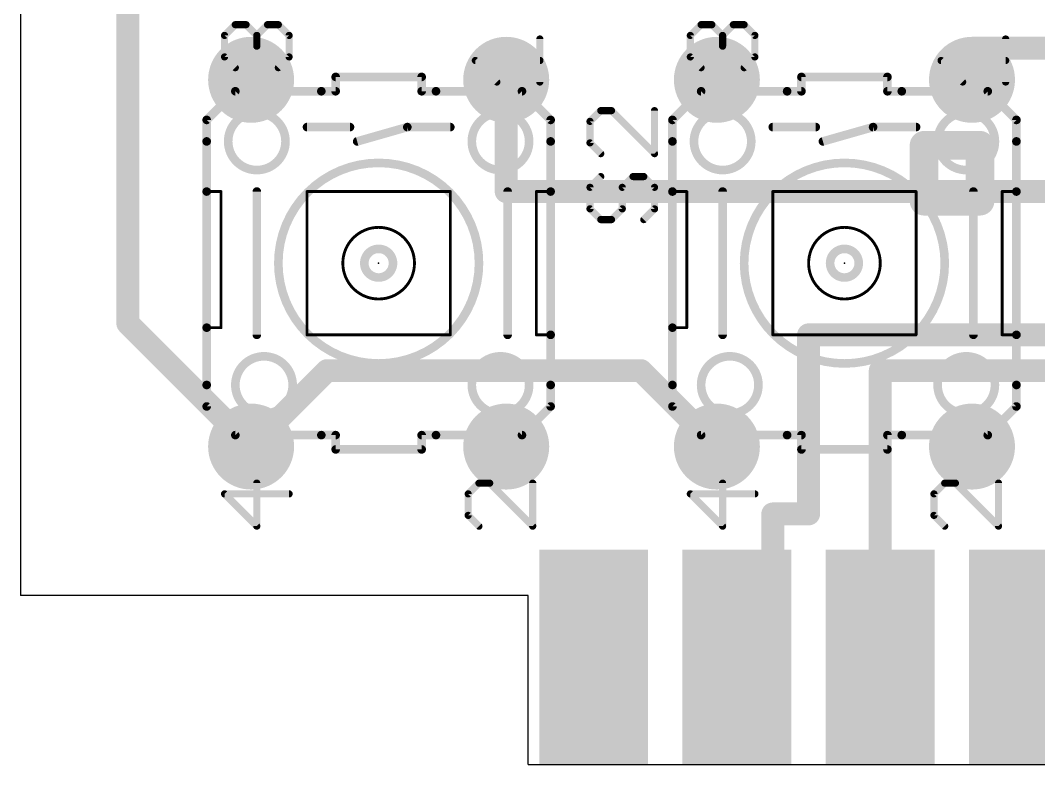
# Model space of a CAD drawing. Extents: x 0 to 67, y 0 to 26.
# Drawn here: x 0 to 18.05, y 0 to 13.2 of the extents above; entities that cross this region are included whole.
import ezdxf

# ---------------------------------------------------------------- set-up
doc = ezdxf.new("R2010")
doc.units = 0
for name, color, linetype in [('1', 22, 'CONTINUOUS'), ('17', 82, 'CONTINUOUS'), ('20', 7, 'CONTINUOUS'), ('21', 253, 'CONTINUOUS'), ('22', 253, 'CONTINUOUS'), ('23', 7, 'CONTINUOUS'), ('25', 253, 'CONTINUOUS'), ('51', 253, 'CONTINUOUS')]:
    doc.layers.add(name, color=color, linetype=linetype)

# ---------------------------------------------------------------- blocks, each defined once
blk = doc.blocks.new('ROUNDP')
at = {"const_width": 0.5}
blk.add_lwpolyline([(0, -0.25, 1), (0, 0.25, 1), (0, -0.25)], format="xyb", dxfattribs=at)
blk = doc.blocks.new('RECT')
blk.add_solid([(-0.5, -0.5), (0.5, -0.5), (-0.5, 0.5), (0.5, 0.5)])

msp = doc.modelspace()

# ---------------------------------------------------------------- linework, layer by layer
at = {"layer": '1', "const_width": 0.4064}
for points in [[(1.905, 18.8468), (1.905, 7.8232)], [(19.685, 12.7), (16.8656, 12.7)], [(16.8656, 12.7), (16.8656, 12.1412)], [(8.6106, 10.16), (8.6106, 12.1412)], [(18.415, 10.16), (8.6106, 10.16)], [(1.905, 7.8232), (4.0894, 5.6388)], [(19.05, 7.62), (13.97, 7.62)], [(13.97, 7.62), (13.97, 4.445)], [(5.4356, 6.985), (4.0894, 5.6388)], [(10.9982, 6.985), (5.4356, 6.985)], [(12.3444, 5.6388), (10.9982, 6.985)], [(19.685, 6.985), (15.24, 6.985)], [(15.24, 6.985), (15.24, 1.905)], [(13.97, 4.445), (13.335, 4.445)], [(13.335, 4.445), (13.335, 1.905)], [(13.335, 1.905), (12.7, 1.905)], [(18.415, 1.905), (17.78, 1.905)]]:
    msp.add_lwpolyline(points, dxfattribs=at)
at = {"layer": '1', "const_width": 0.2032}
for points in [[(16.8656, 12.8016, 1), (16.8656, 12.5984)], [(16.9672, 12.7, 1), (16.764, 12.7)], [(8.7122, 12.1412, 1), (8.509, 12.1412)], [(16.764, 12.1412, 1), (16.9672, 12.1412)], [(8.6106, 10.2616, 1), (8.6106, 10.0584)], [(8.509, 10.16, 1), (8.7122, 10.16)], [(1.9768, 7.895, 1), (1.8332, 7.7514)], [(1.8034, 7.8232, 1), (2.0066, 7.8232)], [(13.97, 7.7216, 1), (13.97, 7.5184)], [(14.0716, 7.62, 1), (13.8684, 7.62)], [(5.4356, 7.0866, 1), (5.4356, 6.8834)], [(5.5074, 6.9132, 1), (5.3638, 7.0568)], [(11.07, 7.0568, 1), (10.9264, 6.9132)], [(10.9982, 6.8834, 1), (10.9982, 7.0866)], [(15.24, 7.0866, 1), (15.24, 6.8834)], [(15.3416, 6.985, 1), (15.1384, 6.985)], [(4.0176, 5.7106, 1), (4.1612, 5.567)], [(4.0176, 5.567, 1), (4.1612, 5.7106)], [(12.2726, 5.567, 1), (12.4162, 5.7106)], [(13.335, 4.5466, 1), (13.335, 4.3434)], [(13.4366, 4.445, 1), (13.2334, 4.445)], [(13.8684, 4.445, 1), (14.0716, 4.445)], [(13.97, 4.3434, 1), (13.97, 4.5466)], [(12.7, 2.0066, 1), (12.7, 1.8034)], [(13.2334, 1.905, 1), (13.4366, 1.905)], [(13.335, 1.8034, 1), (13.335, 2.0066)], [(15.1384, 1.905, 1), (15.3416, 1.905)], [(17.78, 2.0066, 1), (17.78, 1.8034)]]:
    msp.add_lwpolyline(points, format="xyb", dxfattribs=at)
at = {"layer": '20'}
for p, q in [((0, 26), (0, 3)), ((9, 3), (0, 3)), ((9, 0), (9, 3)), ((9, 0), (52, 0))]:
    msp.add_line(p, q, dxfattribs=at)
at = {"layer": '21'}
for points, const_width in [([(7.112, 12.192), (5.588, 12.192)], 0.1524), ([(5.588, 11.938), (5.588, 12.192)], 0.1524), ([(7.112, 12.192), (7.112, 11.938)], 0.1524), ([(15.367, 12.192), (13.843, 12.192)], 0.1524), ([(13.843, 11.938), (13.843, 12.192)], 0.1524), ([(15.367, 12.192), (15.367, 11.938)], 0.1524), ([(5.588, 11.938), (5.334, 11.938)], 0.1524), ([(7.112, 11.938), (7.366, 11.938)], 0.1524), ([(13.843, 11.938), (13.589, 11.938)], 0.1524), ([(15.367, 11.938), (15.621, 11.938)], 0.1524), ([(3.302, 11.049), (3.302, 10.16)], 0.1524), ([(9.398, 10.16), (9.398, 11.049)], 0.1524), ([(11.557, 11.049), (11.557, 10.16)], 0.1524), ([(17.653, 10.16), (17.653, 11.049)], 0.1524), ([(3.302, 10.16), (3.302, 7.747)], 0.1524), ([(3.556, 10.16), (3.302, 10.16)], 0.0508), ([(3.556, 7.747), (3.556, 10.16)], 0.0508), ([(9.398, 10.16), (9.144, 10.16)], 0.0508), ([(9.144, 7.62), (9.144, 10.16)], 0.0508), ([(9.398, 7.62), (9.398, 10.16)], 0.1524), ([(11.557, 10.16), (11.557, 7.747)], 0.1524), ([(11.811, 10.16), (11.557, 10.16)], 0.0508), ([(11.811, 7.747), (11.811, 10.16)], 0.0508), ([(17.653, 10.16), (17.399, 10.16)], 0.0508), ([(17.399, 7.62), (17.399, 10.16)], 0.0508), ([(17.653, 7.62), (17.653, 10.16)], 0.1524), ([(3.302, 7.747), (3.302, 6.731)], 0.1524), ([(3.556, 7.747), (3.302, 7.747)], 0.0508), ([(11.557, 7.747), (11.557, 6.731)], 0.1524), ([(11.811, 7.747), (11.557, 7.747)], 0.0508), ([(9.144, 7.62), (9.398, 7.62)], 0.0508), ([(9.398, 6.731), (9.398, 7.62)], 0.1524), ([(17.399, 7.62), (17.653, 7.62)], 0.0508), ([(17.653, 6.731), (17.653, 7.62)], 0.1524), ([(5.588, 5.842), (5.334, 5.842)], 0.1524), ([(5.588, 5.588), (5.588, 5.842)], 0.1524), ([(7.112, 5.842), (7.112, 5.588)], 0.1524), ([(7.112, 5.842), (7.366, 5.842)], 0.1524), ([(13.843, 5.842), (13.589, 5.842)], 0.1524), ([(13.843, 5.588), (13.843, 5.842)], 0.1524), ([(15.367, 5.842), (15.367, 5.588)], 0.1524), ([(15.367, 5.842), (15.621, 5.842)], 0.1524), ([(5.588, 5.588), (7.112, 5.588)], 0.1524), ([(13.843, 5.588), (15.367, 5.588)], 0.1524)]:
    msp.add_lwpolyline(points, dxfattribs=dict(at, const_width=const_width))
for points, const_width in [([(5.588, 12.2301, 1), (5.588, 12.1539)], 0.0762), ([(5.6261, 12.192, 1), (5.5499, 12.192)], 0.0762), ([(7.1501, 12.192, 1), (7.0739, 12.192)], 0.0762), ([(7.112, 12.1539, 1), (7.112, 12.2301)], 0.0762), ([(13.843, 12.2301, 1), (13.843, 12.1539)], 0.0762), ([(13.8811, 12.192, 1), (13.8049, 12.192)], 0.0762), ([(15.4051, 12.192, 1), (15.3289, 12.192)], 0.0762), ([(15.367, 12.1539, 1), (15.367, 12.2301)], 0.0762), ([(5.334, 11.9761, 1), (5.334, 11.8999)], 0.0762), ([(5.5499, 11.938, 1), (5.6261, 11.938)], 0.0762), ([(5.588, 11.8999, 1), (5.588, 11.9761)], 0.0762), ([(7.112, 11.9761, 1), (7.112, 11.8999)], 0.0762), ([(7.0739, 11.938, 1), (7.1501, 11.938)], 0.0762), ([(7.366, 11.8999, 1), (7.366, 11.9761)], 0.0762), ([(13.589, 11.9761, 1), (13.589, 11.8999)], 0.0762), ([(13.8049, 11.938, 1), (13.8811, 11.938)], 0.0762), ([(13.843, 11.8999, 1), (13.843, 11.9761)], 0.0762), ([(15.367, 11.9761, 1), (15.367, 11.8999)], 0.0762), ([(15.3289, 11.938, 1), (15.4051, 11.938)], 0.0762), ([(15.621, 11.8999, 1), (15.621, 11.9761)], 0.0762), ([(3.3401, 11.049, 1), (3.2639, 11.049)], 0.0762), ([(9.4361, 11.049, 1), (9.3599, 11.049)], 0.0762), ([(11.5951, 11.049, 1), (11.5189, 11.049)], 0.0762), ([(17.6911, 11.049, 1), (17.6149, 11.049)], 0.0762), ([(6.35, 7.112, 1), (6.35, 10.668, 1), (6.35, 7.112)], 0.1524), ([(14.605, 7.112, 1), (14.605, 10.668, 1), (14.605, 7.112)], 0.1524), ([(3.3401, 10.16, 1), (3.2639, 10.16)], 0.0762), ([(3.2639, 10.16, 1), (3.3401, 10.16)], 0.0762), ([(3.302, 10.1727, 1), (3.302, 10.1473)], 0.0254), ([(3.5687, 10.16, 1), (3.5433, 10.16)], 0.0254), ([(3.556, 10.1473, 1), (3.556, 10.1727)], 0.0254), ([(9.144, 10.1727, 1), (9.144, 10.1473)], 0.0254), ([(9.1567, 10.16, 1), (9.1313, 10.16)], 0.0254), ([(9.4361, 10.16, 1), (9.3599, 10.16)], 0.0762), ([(9.3599, 10.16, 1), (9.4361, 10.16)], 0.0762), ([(9.398, 10.1473, 1), (9.398, 10.1727)], 0.0254), ([(11.5951, 10.16, 1), (11.5189, 10.16)], 0.0762), ([(11.5189, 10.16, 1), (11.5951, 10.16)], 0.0762), ([(11.557, 10.1727, 1), (11.557, 10.1473)], 0.0254), ([(11.8237, 10.16, 1), (11.7983, 10.16)], 0.0254), ([(11.811, 10.1473, 1), (11.811, 10.1727)], 0.0254), ([(17.399, 10.1727, 1), (17.399, 10.1473)], 0.0254), ([(17.4117, 10.16, 1), (17.3863, 10.16)], 0.0254), ([(17.6911, 10.16, 1), (17.6149, 10.16)], 0.0762), ([(17.6149, 10.16, 1), (17.6911, 10.16)], 0.0762), ([(17.653, 10.1473, 1), (17.653, 10.1727)], 0.0254), ([(6.35, 8.636, 1), (6.35, 9.144, 1), (6.35, 8.636)], 0.1524), ([(14.605, 8.636, 1), (14.605, 9.144, 1), (14.605, 8.636)], 0.1524), ([(3.3401, 7.747, 1), (3.2639, 7.747)], 0.0762), ([(3.2639, 7.747, 1), (3.3401, 7.747)], 0.0762), ([(3.302, 7.7597, 1), (3.302, 7.7343)], 0.0254), ([(3.556, 7.7343, 1), (3.556, 7.7597)], 0.0254), ([(11.5951, 7.747, 1), (11.5189, 7.747)], 0.0762), ([(11.5189, 7.747, 1), (11.5951, 7.747)], 0.0762), ([(11.557, 7.7597, 1), (11.557, 7.7343)], 0.0254), ([(11.811, 7.7343, 1), (11.811, 7.7597)], 0.0254), ([(3.5433, 7.747, 1), (3.5687, 7.747)], 0.0254), ([(9.144, 7.6327, 1), (9.144, 7.6073)], 0.0254), ([(9.1313, 7.62, 1), (9.1567, 7.62)], 0.0254), ([(9.4361, 7.62, 1), (9.3599, 7.62)], 0.0762), ([(9.3599, 7.62, 1), (9.4361, 7.62)], 0.0762), ([(9.398, 7.6073, 1), (9.398, 7.6327)], 0.0254), ([(11.7983, 7.747, 1), (11.8237, 7.747)], 0.0254), ([(17.399, 7.6327, 1), (17.399, 7.6073)], 0.0254), ([(17.3863, 7.62, 1), (17.4117, 7.62)], 0.0254), ([(17.6911, 7.62, 1), (17.6149, 7.62)], 0.0762), ([(17.6149, 7.62, 1), (17.6911, 7.62)], 0.0762), ([(17.653, 7.6073, 1), (17.653, 7.6327)], 0.0254), ([(3.2639, 6.731, 1), (3.3401, 6.731)], 0.0762), ([(9.3599, 6.731, 1), (9.4361, 6.731)], 0.0762), ([(11.5189, 6.731, 1), (11.5951, 6.731)], 0.0762), ([(17.6149, 6.731, 1), (17.6911, 6.731)], 0.0762), ([(5.334, 5.8801, 1), (5.334, 5.8039)], 0.0762), ([(5.6261, 5.842, 1), (5.5499, 5.842)], 0.0762), ([(5.588, 5.8039, 1), (5.588, 5.8801)], 0.0762), ([(7.1501, 5.842, 1), (7.0739, 5.842)], 0.0762), ([(7.112, 5.8801, 1), (7.112, 5.8039)], 0.0762), ([(7.366, 5.8039, 1), (7.366, 5.8801)], 0.0762), ([(13.589, 5.8801, 1), (13.589, 5.8039)], 0.0762), ([(13.8811, 5.842, 1), (13.8049, 5.842)], 0.0762), ([(13.843, 5.8039, 1), (13.843, 5.8801)], 0.0762), ([(15.4051, 5.842, 1), (15.3289, 5.842)], 0.0762), ([(15.367, 5.8801, 1), (15.367, 5.8039)], 0.0762), ([(15.621, 5.8039, 1), (15.621, 5.8801)], 0.0762), ([(5.588, 5.6261, 1), (5.588, 5.5499)], 0.0762), ([(5.5499, 5.588, 1), (5.6261, 5.588)], 0.0762), ([(7.0739, 5.588, 1), (7.1501, 5.588)], 0.0762), ([(7.112, 5.5499, 1), (7.112, 5.6261)], 0.0762), ([(13.843, 5.6261, 1), (13.843, 5.5499)], 0.0762), ([(13.8049, 5.588, 1), (13.8811, 5.588)], 0.0762), ([(15.3289, 5.588, 1), (15.4051, 5.588)], 0.0762), ([(15.367, 5.5499, 1), (15.367, 5.6261)], 0.0762)]:
    msp.add_lwpolyline(points, format="xyb", dxfattribs=dict(at, const_width=const_width))
at = {"layer": '22', "const_width": 0.508}
for points in [[(17.0077, 10.9804), (16.0163, 10.9804)], [(16.0163, 10.9804), (16.0163, 9.989)], [(17.0077, 9.989), (17.0077, 10.9804)], [(16.0163, 9.989), (17.0077, 9.989)]]:
    msp.add_lwpolyline(points, dxfattribs=at)
at = {"layer": '22', "const_width": 0.254}
for points in [[(16.0163, 11.1074, 1), (16.0163, 10.8534)], [(16.1433, 10.9804, 1), (15.8893, 10.9804)], [(17.1347, 10.9804, 1), (16.8807, 10.9804)], [(17.0077, 10.8534, 1), (17.0077, 11.1074)], [(16.0163, 10.116, 1), (16.0163, 9.862)], [(15.8893, 9.989, 1), (16.1433, 9.989)], [(16.8807, 9.989, 1), (17.1347, 9.989)], [(17.0077, 9.862, 1), (17.0077, 10.116)]]:
    msp.add_lwpolyline(points, format="xyb", dxfattribs=at)
at = {"layer": '23'}
for p in [(6.35, 8.89), (14.605, 8.89)]:
    msp.add_point(p, dxfattribs=at)
at = {"layer": '25', "const_width": 0.127}
for points in [[(10.2862, 11.5948), (10.0955, 11.4041)], [(10.4769, 11.5948), (10.2862, 11.5948)], [(11.2395, 10.8321), (10.4769, 11.5948)], [(11.2395, 11.5948), (11.2395, 10.8321)], [(10.0955, 11.4041), (10.0955, 11.0228)], [(10.0955, 11.0228), (10.2862, 10.8321)], [(10.2862, 10.4254), (10.0955, 10.2347)], [(10.6675, 10.2347), (10.8582, 10.4254)], [(10.8582, 10.4254), (11.0488, 10.4254)], [(11.0488, 10.4254), (11.2395, 10.2347)], [(10.0955, 10.2347), (10.0955, 9.8534)], [(10.6675, 9.8534), (10.6675, 10.2347)], [(11.2395, 10.2347), (11.2395, 9.8534)], [(10.0955, 9.8534), (10.2862, 9.6627)], [(10.4769, 9.6627), (10.6675, 9.8534)], [(11.2395, 9.8534), (11.0488, 9.6627)], [(10.2862, 9.6627), (10.4769, 9.6627)]]:
    msp.add_lwpolyline(points, dxfattribs=at)
at = {"layer": '25', "const_width": 0.0635}
for points in [[(10.2862, 11.6265, 1), (10.2862, 11.563)], [(10.3086, 11.5723, 1), (10.2637, 11.6172)], [(10.4993, 11.6172, 1), (10.4544, 11.5723)], [(10.4769, 11.563, 1), (10.4769, 11.6265)], [(11.2713, 11.5948, 1), (11.2078, 11.5948)], [(10.1273, 11.4041, 1), (10.0638, 11.4041)], [(10.0731, 11.4265, 1), (10.118, 11.3816)], [(10.0638, 11.0228, 1), (10.1273, 11.0228)], [(10.118, 11.0452, 1), (10.0731, 11.0003)], [(10.2637, 10.8096, 1), (10.3086, 10.8546)], [(11.2078, 10.8321, 1), (11.2713, 10.8321)], [(11.217, 10.8096, 1), (11.262, 10.8546)], [(10.3086, 10.4029, 1), (10.2637, 10.4478)], [(10.8582, 10.4571, 1), (10.8582, 10.3936)], [(10.8806, 10.4029, 1), (10.8357, 10.4478)], [(11.0713, 10.4478, 1), (11.0264, 10.4029)], [(11.0488, 10.3936, 1), (11.0488, 10.4571)], [(10.1273, 10.2347, 1), (10.0638, 10.2347)], [(10.0731, 10.2571, 1), (10.118, 10.2122)], [(10.6993, 10.2347, 1), (10.6358, 10.2347)], [(10.6451, 10.2571, 1), (10.69, 10.2122)], [(11.2713, 10.2347, 1), (11.2078, 10.2347)], [(11.217, 10.2122, 1), (11.262, 10.2571)], [(10.0638, 9.8534, 1), (10.1273, 9.8534)], [(10.118, 9.8758, 1), (10.0731, 9.8309)], [(10.6358, 9.8534, 1), (10.6993, 9.8534)], [(10.69, 9.8309, 1), (10.6451, 9.8758)], [(11.2078, 9.8534, 1), (11.2713, 9.8534)], [(11.262, 9.8309, 1), (11.217, 9.8758)], [(10.2862, 9.6945, 1), (10.2862, 9.631)], [(10.2637, 9.6403, 1), (10.3086, 9.6852)], [(10.4544, 9.6852, 1), (10.4993, 9.6403)], [(10.4769, 9.631, 1), (10.4769, 9.6945)], [(11.0264, 9.6852, 1), (11.0713, 9.6403)]]:
    msp.add_lwpolyline(points, format="xyb", dxfattribs=at)
at = {"layer": '51'}
for points, const_width in [([(3.6185, 12.9281), (3.8092, 13.1188)], 0.127), ([(3.8092, 13.1188), (3.9999, 13.1188)], 0.127), ([(3.9999, 13.1188), (4.1905, 12.9281)], 0.127), ([(4.1905, 12.9281), (4.3812, 13.1188)], 0.127), ([(4.3812, 13.1188), (4.5718, 13.1188)], 0.127), ([(4.5718, 13.1188), (4.7625, 12.9281)], 0.127), ([(11.8735, 12.9281), (12.0642, 13.1188)], 0.127), ([(12.0642, 13.1188), (12.2549, 13.1188)], 0.127), ([(12.2549, 13.1188), (12.4455, 12.9281)], 0.127), ([(12.4455, 12.9281), (12.6362, 13.1188)], 0.127), ([(12.6362, 13.1188), (12.8268, 13.1188)], 0.127), ([(12.8268, 13.1188), (13.0175, 12.9281)], 0.127), ([(3.6185, 12.5468), (3.6185, 12.9281)], 0.127), ([(4.1905, 12.9281), (4.1905, 12.7374)], 0.127), ([(4.7625, 12.9281), (4.7625, 12.5468)], 0.127), ([(9.2075, 12.1021), (9.2075, 12.8648)], 0.127), ([(11.8735, 12.5468), (11.8735, 12.9281)], 0.127), ([(12.4455, 12.9281), (12.4455, 12.7374)], 0.127), ([(13.0175, 12.9281), (13.0175, 12.5468)], 0.127), ([(17.4625, 12.1021), (17.4625, 12.8648)], 0.127), ([(3.8092, 12.3561), (3.6185, 12.5468)], 0.127), ([(4.7625, 12.5468), (4.5718, 12.3561)], 0.127), ([(8.4449, 12.1021), (8.0635, 12.4834)], 0.127), ([(8.0635, 12.4834), (9.2075, 12.4834)], 0.127), ([(12.0642, 12.3561), (11.8735, 12.5468)], 0.127), ([(13.0175, 12.5468), (12.8268, 12.3561)], 0.127), ([(16.6999, 12.1021), (16.3185, 12.4834)], 0.127), ([(16.3185, 12.4834), (17.4625, 12.4834)], 0.127), ([(3.302, 11.43), (3.81, 11.938)], 0.1524), ([(3.81, 11.938), (5.334, 11.938)], 0.1524), ([(8.89, 11.938), (7.366, 11.938)], 0.1524), ([(9.398, 11.43), (8.89, 11.938)], 0.1524), ([(11.557, 11.43), (12.065, 11.938)], 0.1524), ([(12.065, 11.938), (13.589, 11.938)], 0.1524), ([(17.145, 11.938), (15.621, 11.938)], 0.1524), ([(17.653, 11.43), (17.145, 11.938)], 0.1524), ([(3.302, 11.43), (3.302, 11.049)], 0.1524), ([(5.842, 11.303), (5.08, 11.303)], 0.1524), ([(6.858, 11.303), (5.969, 11.049)], 0.1524), ([(7.62, 11.303), (6.858, 11.303)], 0.1524), ([(9.398, 11.43), (9.398, 11.049)], 0.1524), ([(11.557, 11.43), (11.557, 11.049)], 0.1524), ([(14.097, 11.303), (13.335, 11.303)], 0.1524), ([(15.113, 11.303), (14.224, 11.049)], 0.1524), ([(15.875, 11.303), (15.113, 11.303)], 0.1524), ([(17.653, 11.43), (17.653, 11.049)], 0.1524), ([(4.191, 10.16), (4.191, 7.62)], 0.1524), ([(7.62, 10.16), (5.08, 10.16)], 0.0508), ([(5.08, 7.62), (5.08, 10.16)], 0.0508), ([(7.62, 10.16), (7.62, 7.62)], 0.0508), ([(8.636, 7.62), (8.636, 10.16)], 0.1524), ([(12.446, 10.16), (12.446, 7.62)], 0.1524), ([(15.875, 10.16), (13.335, 10.16)], 0.0508), ([(13.335, 7.62), (13.335, 10.16)], 0.0508), ([(15.875, 10.16), (15.875, 7.62)], 0.0508), ([(16.891, 7.62), (16.891, 10.16)], 0.1524), ([(5.08, 7.62), (7.62, 7.62)], 0.0508), ([(13.335, 7.62), (15.875, 7.62)], 0.0508), ([(3.302, 6.35), (3.302, 6.731)], 0.1524), ([(9.398, 6.35), (9.398, 6.731)], 0.1524), ([(11.557, 6.35), (11.557, 6.731)], 0.1524), ([(17.653, 6.35), (17.653, 6.731)], 0.1524), ([(3.302, 6.35), (3.81, 5.842)], 0.1524), ([(8.89, 5.842), (9.398, 6.35)], 0.1524), ([(11.557, 6.35), (12.065, 5.842)], 0.1524), ([(17.145, 5.842), (17.653, 6.35)], 0.1524), ([(3.81, 5.842), (5.334, 5.842)], 0.1524), ([(7.366, 5.842), (8.89, 5.842)], 0.1524), ([(12.065, 5.842), (13.589, 5.842)], 0.1524), ([(15.621, 5.842), (17.145, 5.842)], 0.1524), ([(4.1905, 4.2281), (4.1905, 4.9908)], 0.127), ([(8.1272, 4.9908), (7.9365, 4.8001)], 0.127), ([(8.3178, 4.9908), (8.1272, 4.9908)], 0.127), ([(9.0805, 4.2281), (8.3178, 4.9908)], 0.127), ([(9.0805, 4.9908), (9.0805, 4.2281)], 0.127), ([(12.4455, 4.2281), (12.4455, 4.9908)], 0.127), ([(16.3822, 4.9908), (16.1915, 4.8001)], 0.127), ([(16.5729, 4.9908), (16.3822, 4.9908)], 0.127), ([(17.3355, 4.2281), (16.5729, 4.9908)], 0.127), ([(17.3355, 4.9908), (17.3355, 4.2281)], 0.127), ([(4.7625, 4.8001), (3.6185, 4.8001)], 0.127), ([(3.6185, 4.8001), (4.1905, 4.2281)], 0.127), ([(7.9365, 4.8001), (7.9365, 4.4188)], 0.127), ([(13.0175, 4.8001), (11.8735, 4.8001)], 0.127), ([(11.8735, 4.8001), (12.4455, 4.2281)], 0.127), ([(16.1915, 4.8001), (16.1915, 4.4188)], 0.127), ([(7.9365, 4.4188), (8.1272, 4.2281)], 0.127), ([(16.1915, 4.4188), (16.3822, 4.2281)], 0.127)]:
    msp.add_lwpolyline(points, dxfattribs=dict(at, const_width=const_width))
for points, const_width in [([(3.8092, 13.1505, 1), (3.8092, 13.087)], 0.0635), ([(3.8316, 13.0963, 1), (3.7867, 13.1412)], 0.0635), ([(4.0223, 13.1412, 1), (3.9774, 13.0963)], 0.0635), ([(3.9999, 13.087, 1), (3.9999, 13.1505)], 0.0635), ([(4.3812, 13.1505, 1), (4.3812, 13.087)], 0.0635), ([(4.4036, 13.0963, 1), (4.3587, 13.1412)], 0.0635), ([(4.5943, 13.1412, 1), (4.5494, 13.0963)], 0.0635), ([(4.5718, 13.087, 1), (4.5718, 13.1505)], 0.0635), ([(12.0642, 13.1505, 1), (12.0642, 13.087)], 0.0635), ([(12.0866, 13.0963, 1), (12.0417, 13.1412)], 0.0635), ([(12.2773, 13.1412, 1), (12.2324, 13.0963)], 0.0635), ([(12.2549, 13.087, 1), (12.2549, 13.1505)], 0.0635), ([(12.6362, 13.1505, 1), (12.6362, 13.087)], 0.0635), ([(12.6586, 13.0963, 1), (12.6137, 13.1412)], 0.0635), ([(12.8493, 13.1412, 1), (12.8044, 13.0963)], 0.0635), ([(12.8268, 13.087, 1), (12.8268, 13.1505)], 0.0635), ([(3.6503, 12.9281, 1), (3.5868, 12.9281)], 0.0635), ([(3.5961, 12.9505, 1), (3.641, 12.9056)], 0.0635), ([(4.2223, 12.9281, 1), (4.1588, 12.9281)], 0.0635), ([(4.1681, 12.9505, 1), (4.213, 12.9056)], 0.0635), ([(4.1681, 12.9056, 1), (4.213, 12.9505)], 0.0635), ([(4.7942, 12.9281, 1), (4.7308, 12.9281)], 0.0635), ([(4.74, 12.9056, 1), (4.785, 12.9505)], 0.0635), ([(9.2393, 12.8648, 1), (9.1757, 12.8648)], 0.0635), ([(11.9053, 12.9281, 1), (11.8418, 12.9281)], 0.0635), ([(11.8511, 12.9505, 1), (11.896, 12.9056)], 0.0635), ([(12.4773, 12.9281, 1), (12.4138, 12.9281)], 0.0635), ([(12.4231, 12.9505, 1), (12.468, 12.9056)], 0.0635), ([(12.4231, 12.9056, 1), (12.468, 12.9505)], 0.0635), ([(13.0493, 12.9281, 1), (12.9857, 12.9281)], 0.0635), ([(12.995, 12.9056, 1), (13.04, 12.9505)], 0.0635), ([(17.4943, 12.8648, 1), (17.4308, 12.8648)], 0.0635), ([(4.1588, 12.7374, 1), (4.2223, 12.7374)], 0.0635), ([(12.4138, 12.7374, 1), (12.4773, 12.7374)], 0.0635), ([(3.641, 12.5692, 1), (3.5961, 12.5243)], 0.0635), ([(3.5868, 12.5468, 1), (3.6503, 12.5468)], 0.0635), ([(4.7308, 12.5468, 1), (4.7942, 12.5468)], 0.0635), ([(4.785, 12.5243, 1), (4.74, 12.5692)], 0.0635), ([(8.0635, 12.5152, 1), (8.0635, 12.4517)], 0.0635), ([(8.086, 12.5059, 1), (8.0411, 12.461)], 0.0635), ([(9.2075, 12.4517, 1), (9.2075, 12.5152)], 0.0635), ([(11.8418, 12.5468, 1), (11.9053, 12.5468)], 0.0635), ([(11.896, 12.5692, 1), (11.8511, 12.5243)], 0.0635), ([(12.9857, 12.5468, 1), (13.0493, 12.5468)], 0.0635), ([(13.04, 12.5243, 1), (12.995, 12.5692)], 0.0635), ([(16.3185, 12.5152, 1), (16.3185, 12.4517)], 0.0635), ([(16.341, 12.5059, 1), (16.2961, 12.461)], 0.0635), ([(17.4625, 12.4517, 1), (17.4625, 12.5152)], 0.0635), ([(3.7867, 12.3337, 1), (3.8316, 12.3786)], 0.0635), ([(4.5494, 12.3786, 1), (4.5943, 12.3337)], 0.0635), ([(12.0417, 12.3337, 1), (12.0866, 12.3786)], 0.0635), ([(12.8044, 12.3786, 1), (12.8493, 12.3337)], 0.0635), ([(8.4224, 12.0797, 1), (8.4673, 12.1246)], 0.0635), ([(9.1757, 12.1021, 1), (9.2393, 12.1021)], 0.0635), ([(16.6774, 12.0797, 1), (16.7223, 12.1246)], 0.0635), ([(17.4308, 12.1021, 1), (17.4943, 12.1021)], 0.0635), ([(3.81, 11.9761, 1), (3.81, 11.8999)], 0.0762), ([(3.8369, 11.9111, 1), (3.7831, 11.9649)], 0.0762), ([(5.334, 11.8999, 1), (5.334, 11.9761)], 0.0762), ([(7.366, 11.9761, 1), (7.366, 11.8999)], 0.0762), ([(8.9169, 11.9649, 1), (8.8631, 11.9111)], 0.0762), ([(8.89, 11.8999, 1), (8.89, 11.9761)], 0.0762), ([(12.065, 11.9761, 1), (12.065, 11.8999)], 0.0762), ([(12.0919, 11.9111, 1), (12.0381, 11.9649)], 0.0762), ([(13.589, 11.8999, 1), (13.589, 11.9761)], 0.0762), ([(15.621, 11.9761, 1), (15.621, 11.8999)], 0.0762), ([(17.1719, 11.9649, 1), (17.1181, 11.9111)], 0.0762), ([(17.145, 11.8999, 1), (17.145, 11.9761)], 0.0762), ([(4.191, 10.541, 1), (4.191, 11.557, 1), (4.191, 10.541)], 0.1524), ([(8.509, 10.541, 1), (8.509, 11.557, 1), (8.509, 10.541)], 0.1524), ([(12.446, 10.541, 1), (12.446, 11.557, 1), (12.446, 10.541)], 0.1524), ([(16.764, 10.541, 1), (16.764, 11.557, 1), (16.764, 10.541)], 0.1524), ([(3.3401, 11.43, 1), (3.2639, 11.43)], 0.0762), ([(3.2751, 11.4569, 1), (3.3289, 11.4031)], 0.0762), ([(5.08, 11.3411, 1), (5.08, 11.2649)], 0.0762), ([(5.842, 11.2649, 1), (5.842, 11.3411)], 0.0762), ([(6.858, 11.3411, 1), (6.858, 11.2649)], 0.0762), ([(6.8685, 11.2664, 1), (6.8475, 11.3396)], 0.0762), ([(7.62, 11.2649, 1), (7.62, 11.3411)], 0.0762), ([(9.4361, 11.43, 1), (9.3599, 11.43)], 0.0762), ([(9.3711, 11.4031, 1), (9.4249, 11.4569)], 0.0762), ([(11.5951, 11.43, 1), (11.5189, 11.43)], 0.0762), ([(11.5301, 11.4569, 1), (11.5839, 11.4031)], 0.0762), ([(13.335, 11.3411, 1), (13.335, 11.2649)], 0.0762), ([(14.097, 11.2649, 1), (14.097, 11.3411)], 0.0762), ([(15.113, 11.3411, 1), (15.113, 11.2649)], 0.0762), ([(15.1235, 11.2664, 1), (15.1025, 11.3396)], 0.0762), ([(15.875, 11.2649, 1), (15.875, 11.3411)], 0.0762), ([(17.6911, 11.43, 1), (17.6149, 11.43)], 0.0762), ([(17.6261, 11.4031, 1), (17.6799, 11.4569)], 0.0762), ([(3.2639, 11.049, 1), (3.3401, 11.049)], 0.0762), ([(5.9585, 11.0856, 1), (5.9795, 11.0124)], 0.0762), ([(9.3599, 11.049, 1), (9.4361, 11.049)], 0.0762), ([(11.5189, 11.049, 1), (11.5951, 11.049)], 0.0762), ([(14.2135, 11.0856, 1), (14.2345, 11.0124)], 0.0762), ([(17.6149, 11.049, 1), (17.6911, 11.049)], 0.0762), ([(4.2291, 10.16, 1), (4.1529, 10.16)], 0.0762), ([(5.08, 10.1727, 1), (5.08, 10.1473)], 0.0254), ([(5.0927, 10.16, 1), (5.0673, 10.16)], 0.0254), ([(7.6327, 10.16, 1), (7.6073, 10.16)], 0.0254), ([(7.62, 10.1473, 1), (7.62, 10.1727)], 0.0254), ([(8.6741, 10.16, 1), (8.5979, 10.16)], 0.0762), ([(12.4841, 10.16, 1), (12.4079, 10.16)], 0.0762), ([(13.335, 10.1727, 1), (13.335, 10.1473)], 0.0254), ([(13.3477, 10.16, 1), (13.3223, 10.16)], 0.0254), ([(15.8877, 10.16, 1), (15.8623, 10.16)], 0.0254), ([(15.875, 10.1473, 1), (15.875, 10.1727)], 0.0254), ([(16.9291, 10.16, 1), (16.8529, 10.16)], 0.0762), ([(6.35, 8.255, 1), (6.35, 9.525, 1), (6.35, 8.255)], 0.0508), ([(14.605, 8.255, 1), (14.605, 9.525, 1), (14.605, 8.255)], 0.0508), ([(4.1529, 7.62, 1), (4.2291, 7.62)], 0.0762), ([(5.08, 7.6327, 1), (5.08, 7.6073)], 0.0254), ([(5.0673, 7.62, 1), (5.0927, 7.62)], 0.0254), ([(7.6073, 7.62, 1), (7.6327, 7.62)], 0.0254), ([(7.62, 7.6073, 1), (7.62, 7.6327)], 0.0254), ([(8.5979, 7.62, 1), (8.6741, 7.62)], 0.0762), ([(12.4079, 7.62, 1), (12.4841, 7.62)], 0.0762), ([(13.335, 7.6327, 1), (13.335, 7.6073)], 0.0254), ([(13.3223, 7.62, 1), (13.3477, 7.62)], 0.0254), ([(15.8623, 7.62, 1), (15.8877, 7.62)], 0.0254), ([(15.875, 7.6073, 1), (15.875, 7.6327)], 0.0254), ([(16.8529, 7.62, 1), (16.9291, 7.62)], 0.0762), ([(4.318, 6.223, 1), (4.318, 7.239, 1), (4.318, 6.223)], 0.1524), ([(8.509, 6.223, 1), (8.509, 7.239, 1), (8.509, 6.223)], 0.1524), ([(12.573, 6.223, 1), (12.573, 7.239, 1), (12.573, 6.223)], 0.1524), ([(16.764, 6.223, 1), (16.764, 7.239, 1), (16.764, 6.223)], 0.1524), ([(3.3401, 6.731, 1), (3.2639, 6.731)], 0.0762), ([(9.4361, 6.731, 1), (9.3599, 6.731)], 0.0762), ([(11.5951, 6.731, 1), (11.5189, 6.731)], 0.0762), ([(17.6911, 6.731, 1), (17.6149, 6.731)], 0.0762), ([(3.2639, 6.35, 1), (3.3401, 6.35)], 0.0762), ([(3.3289, 6.3769, 1), (3.2751, 6.3231)], 0.0762), ([(9.3599, 6.35, 1), (9.4361, 6.35)], 0.0762), ([(9.4249, 6.3231, 1), (9.3711, 6.3769)], 0.0762), ([(11.5189, 6.35, 1), (11.5951, 6.35)], 0.0762), ([(11.5839, 6.3769, 1), (11.5301, 6.3231)], 0.0762), ([(17.6149, 6.35, 1), (17.6911, 6.35)], 0.0762), ([(17.6799, 6.3231, 1), (17.6261, 6.3769)], 0.0762), ([(3.81, 5.8801, 1), (3.81, 5.8039)], 0.0762), ([(3.7831, 5.8151, 1), (3.8369, 5.8689)], 0.0762), ([(5.334, 5.8039, 1), (5.334, 5.8801)], 0.0762), ([(7.366, 5.8801, 1), (7.366, 5.8039)], 0.0762), ([(8.8631, 5.8689, 1), (8.9169, 5.8151)], 0.0762), ([(8.89, 5.8039, 1), (8.89, 5.8801)], 0.0762), ([(12.065, 5.8801, 1), (12.065, 5.8039)], 0.0762), ([(12.0381, 5.8151, 1), (12.0919, 5.8689)], 0.0762), ([(13.589, 5.8039, 1), (13.589, 5.8801)], 0.0762), ([(15.621, 5.8801, 1), (15.621, 5.8039)], 0.0762), ([(17.1181, 5.8689, 1), (17.1719, 5.8151)], 0.0762), ([(17.145, 5.8039, 1), (17.145, 5.8801)], 0.0762), ([(4.2223, 4.9908, 1), (4.1588, 4.9908)], 0.0635), ([(8.1272, 5.0225, 1), (8.1272, 4.959)], 0.0635), ([(8.1496, 4.9683, 1), (8.1047, 5.0132)], 0.0635), ([(8.3403, 5.0132, 1), (8.2954, 4.9683)], 0.0635), ([(8.3178, 4.959, 1), (8.3178, 5.0225)], 0.0635), ([(9.1123, 4.9908, 1), (9.0488, 4.9908)], 0.0635), ([(12.4773, 4.9908, 1), (12.4138, 4.9908)], 0.0635), ([(16.3822, 5.0225, 1), (16.3822, 4.959)], 0.0635), ([(16.4046, 4.9683, 1), (16.3597, 5.0132)], 0.0635), ([(16.5953, 5.0132, 1), (16.5504, 4.9683)], 0.0635), ([(16.5729, 4.959, 1), (16.5729, 5.0225)], 0.0635), ([(17.3672, 4.9908, 1), (17.3038, 4.9908)], 0.0635), ([(3.6185, 4.8318, 1), (3.6185, 4.7683)], 0.0635), ([(3.641, 4.8225, 1), (3.5961, 4.7776)], 0.0635), ([(4.7625, 4.7683, 1), (4.7625, 4.8318)], 0.0635), ([(7.9683, 4.8001, 1), (7.9048, 4.8001)], 0.0635), ([(7.9141, 4.8225, 1), (7.959, 4.7776)], 0.0635), ([(11.8735, 4.8318, 1), (11.8735, 4.7683)], 0.0635), ([(11.896, 4.8225, 1), (11.8511, 4.7776)], 0.0635), ([(13.0175, 4.7683, 1), (13.0175, 4.8318)], 0.0635), ([(16.2233, 4.8001, 1), (16.1598, 4.8001)], 0.0635), ([(16.1691, 4.8225, 1), (16.214, 4.7776)], 0.0635), ([(7.959, 4.4412, 1), (7.9141, 4.3963)], 0.0635), ([(7.9048, 4.4188, 1), (7.9683, 4.4188)], 0.0635), ([(16.214, 4.4412, 1), (16.1691, 4.3963)], 0.0635), ([(16.1598, 4.4188, 1), (16.2233, 4.4188)], 0.0635), ([(4.1588, 4.2281, 1), (4.2223, 4.2281)], 0.0635), ([(4.1681, 4.2057, 1), (4.213, 4.2506)], 0.0635), ([(8.1047, 4.2057, 1), (8.1496, 4.2506)], 0.0635), ([(9.0488, 4.2281, 1), (9.1123, 4.2281)], 0.0635), ([(9.058, 4.2057, 1), (9.103, 4.2506)], 0.0635), ([(12.4138, 4.2281, 1), (12.4773, 4.2281)], 0.0635), ([(12.4231, 4.2057, 1), (12.468, 4.2506)], 0.0635), ([(16.3597, 4.2057, 1), (16.4046, 4.2506)], 0.0635), ([(17.3038, 4.2281, 1), (17.3672, 4.2281)], 0.0635), ([(17.313, 4.2057, 1), (17.358, 4.2506)], 0.0635)]:
    msp.add_lwpolyline(points, format="xyb", dxfattribs=dict(at, const_width=const_width))

# ---------------------------------------------------------------- block references
at = {"layer": '1', "xscale": 3.81, "yscale": 1.9304, "rotation": 90}
for p in [(10.16, 1.905), (12.7, 1.905), (15.24, 1.905), (17.78, 1.905)]:
    msp.add_blockref('RECT', p, dxfattribs=at)
at = {"layer": '17', "xscale": 1.524, "yscale": 1.524, "rotation": 270}
for p in [(4.0894, 12.1412), (4.0894, 12.1412), (8.6106, 12.1412), (8.6106, 12.1412), (12.3444, 12.1412), (12.3444, 12.1412), (16.8656, 12.1412), (16.8656, 12.1412), (4.0894, 5.6388), (4.0894, 5.6388), (8.6106, 5.6388), (8.6106, 5.6388), (12.3444, 5.6388), (12.3444, 5.6388), (16.8656, 5.6388), (16.8656, 5.6388)]:
    msp.add_blockref('ROUNDP', p, dxfattribs=at)

doc.saveas('drawing.dxf')
